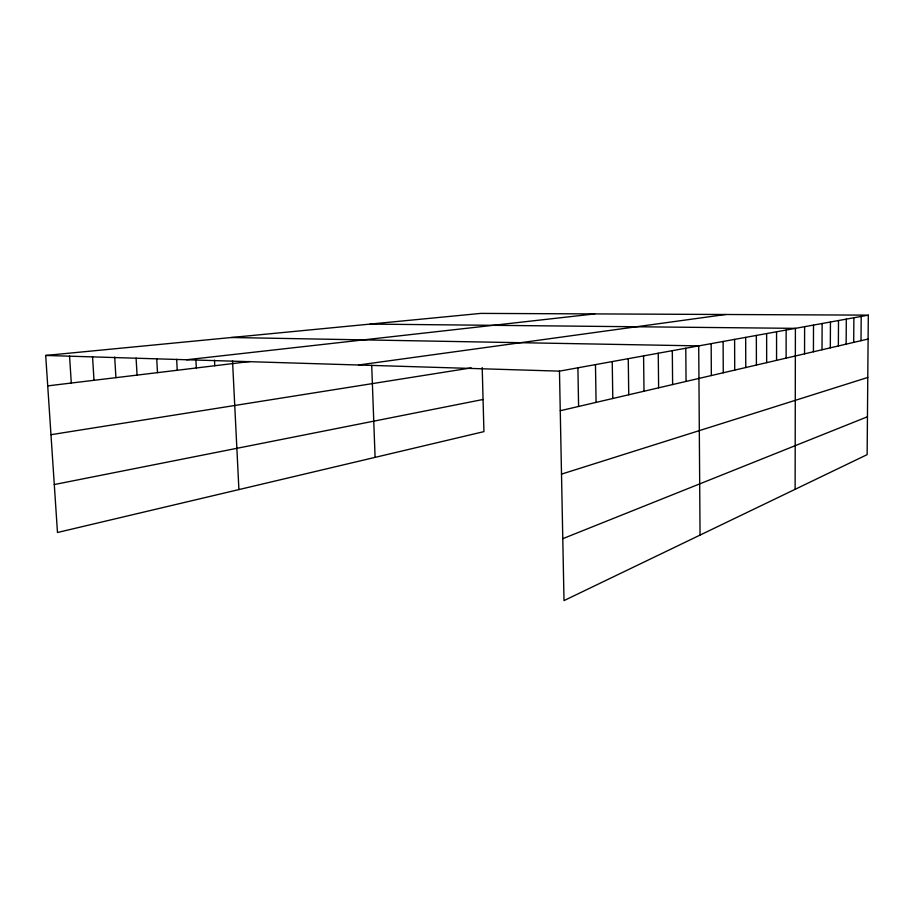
<?xml version="1.0" encoding="UTF-8"?>
<svg xmlns="http://www.w3.org/2000/svg" width="914" height="914" viewBox="0 0 914 914"><rect width="100%" height="100%" fill="white"/><g stroke="black" fill="none" stroke-linecap="round" stroke-linejoin="round"><path stroke-width="1.37" d="M776.557 360.356L776.557 331.771M786.12 358.128L786.143 330.034M795.123 489.31L795.397 328.354L370.181 324.093M804.549 353.844L804.617 326.686M813.426 351.764L813.517 325.076M822.017 349.765L822.12 323.51M830.323 347.834L830.449 322.002M838.366 345.96L838.504 320.54M846.147 344.155L846.307 319.123M853.699 342.396L853.87 317.752M861.011 340.694L861.194 316.427M868.3 315.136L867.135 454.635L564.007 600.601L559.471 371.141L868.3 315.136L480.753 313.399L45.7 355.455L57.479 532.496L483.929 431.625L482.204 367.554M562.784 538.677L867.455 416.761M561.504 474.126L867.774 377.459M560.259 410.729L868.106 339.037M54.292 484.546L483.06 399.475M50.967 434.698L471.224 367.896M358.517 365.006L725.659 314.496M47.722 385.879L249.979 361.498M186.536 359.762L594.717 313.913M231.368 337.506L698.719 345.892L700.055 535.078M45.7 355.455L559.471 371.141M69.555 356.014L71.292 383.035M92.531 356.551L94.005 380.304M114.684 357.077L115.918 377.653M136.083 358.117L137.077 375.106M156.717 358.722L157.494 372.649M176.642 359.316L177.236 370.273M195.87 359.465L196.327 367.965M214.504 360.162L214.79 365.749M232.533 360.847L238.908 489.584M371.701 365.292L375.094 457.366M577.899 367.805L578.596 406.456M595.471 364.617L596.088 402.389M612.231 361.578L612.791 398.493M643.582 355.889L644.004 391.226M628.261 358.665L628.741 394.779M658.251 353.227L658.617 387.822M672.304 350.679L672.624 384.566M685.786 348.234L686.06 381.435M711.161 343.641L711.343 375.54M734.605 339.38L734.719 370.101M723.111 341.47L723.26 372.763M745.675 337.38L745.767 367.531M766.64 333.576L766.663 362.664M756.346 335.438L756.404 365.052"/></g></svg>
